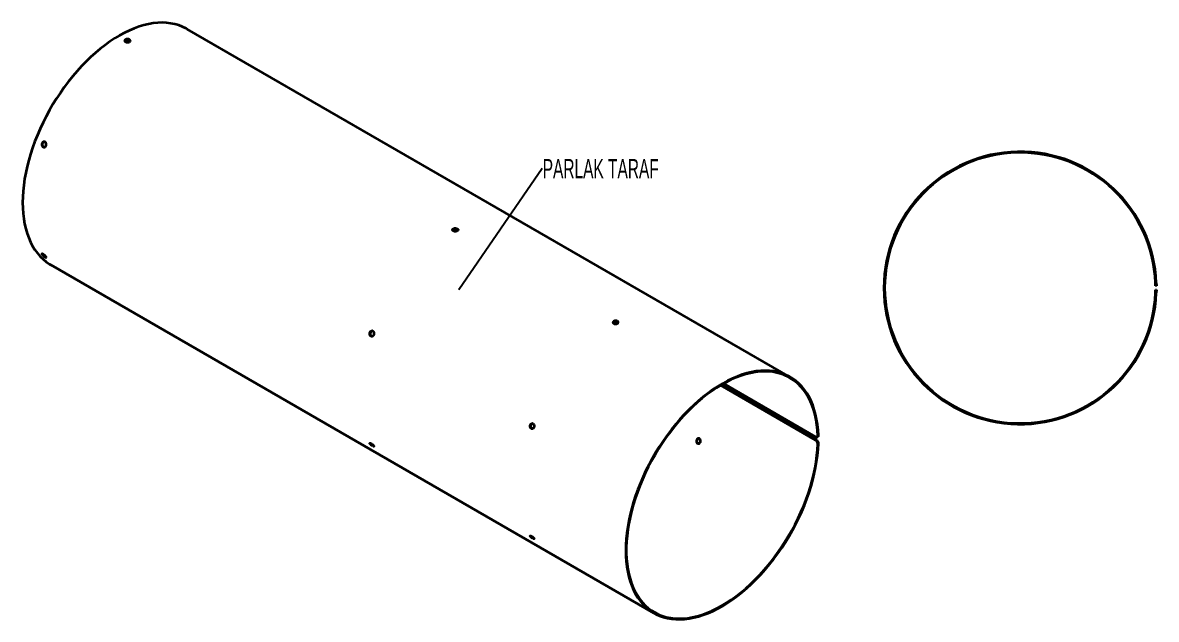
# Model space of a CAD drawing. Header units: millimetres. Extents: x -568 to 562, y -479 to 1082.
# Drawn here: x -568 to 562, y -479 to 116 of the extents above; entities that cross this region are included whole.
import ezdxf

# ---------------------------------------------------------------- set-up
doc = ezdxf.new("R2010")
doc.units = ezdxf.units.MM
doc.styles.add('SLDTEXTSTYLE0', font='TXT', dxfattribs={"width": 0.605})
doc.dimstyles.new('SLDDIMSTYLE0', dxfattribs={"dimtxt": 0.18, "dimasz": 0.7, "dimexe": 0, "dimexo": 0.0625, "dimgap": 0, "dimtad": 0, "dimtih": 1, "dimtoh": 1, "dimdec": 0, "dimrnd": 1e-09, "dimzin": 0, "dimdsep": 46, "dimtxsty": 'Standard', "dimblk1": 'DOT', "dimblk2": 'DOT', "dimsah": 1, "dimcen": 0.09, "dimadec": 0, "dimazin": 0, "dimtfac": 0.7, "dimtdec": 0, "dimtofl": 0, "dimtmove": 0, "dimatfit": 3, "dimldrblk": 'DOT', "dimfxl": 1, "dimfrac": 2, "dimtolj": 1, "dimtzin": 0, "dimarcsym": 0})

# ---------------------------------------------------------------- blocks, each defined once
blk = doc.blocks.new('SW_NOTE_0')
at = {"color": 0, "linetype": 'Continuous', "lineweight": 0, "insert": (0.5, 9), "char_height": 19.05, "attachment_point": 1, "style": 'SLDTEXTSTYLE0'}
blk.add_mtext('PARLAK TARAF', dxfattribs=at)
blk = doc.blocks.new('_Dot')
at = {"color": 0, "linetype": 'ByBlock', "lineweight": -2}
blk.add_line((-0.5, 0), (-1, 0), dxfattribs=at)
at = {"color": 0, "linetype": 'ByBlock', "const_width": 0.5}
blk.add_lwpolyline([(-0.25, 0, 1), (0.25, 0, 1)], format="xyb", close=True, dxfattribs=at)

msp = doc.modelspace()

# ---------------------------------------------------------------- linework, layer by layer
at = {"color": 7, "linetype": 'Continuous', "lineweight": 35}
for p, q in [((197.4, -236.9), (-403.7, 110)), ((310.4, -77.8), (310.4, -77.8)), ((542.8, -77.8), (542.8, -77.8)), ((-136.5, -91.7), (-139, -90.3)), ((-133.8, -90.7), (-136.3, -89.3)), ((307.6, -82.6), (307.6, -82.6)), ((-539.4, -125.2), (61.6, -472.2)), ((561.5, -143.1), (562.3, -143.1)), ((562.4, -146.1), (561.6, -146.1)), ((562.3, -153.1), (561.5, -153.1)), ((561.6, -150.1), (562.4, -150.1)), ((23.1, -183.9), (21, -182.7)), ((21.5, -182.1), (21.5, -181.5)), ((21.6, -181.4), (21.6, -182)), ((25.9, -182.9), (23.7, -181.6)), ((307.6, -213.6), (307.6, -213.6)), ((545.6, -213.6), (545.6, -213.6)), ((310.4, -218.4), (310.4, -218.4)), ((542.8, -218.4), (542.8, -218.4)), ((222.8, -299.9), (128.1, -245.1)), ((223.4, -299.5), (128.6, -244.8)), ((222.8, -296.6), (130.9, -243.5)), ((-60.1, -288.3), (-59.7, -288.4)), ((222.8, -299.9), (223.4, -299.5)), ((224.3, -296.7), (224.9, -296.4)), ((224.9, -295.4), (225.5, -295.1)), ((225.5, -303.2), (224.9, -303.6)), ((-218.1, -305.3), (-217.8, -305.4))]:
    msp.add_line(p, q, dxfattribs=at)
at = {"color": 7, "linetype": 'Continuous', "lineweight": 35, "flags": 128}
for points in [[(-403.7, 110), (-404.7, 110.6), (-408.3, 112.4), (-412, 113.8), (-415.9, 114.9), (-420, 115.7), (-424.2, 116.2), (-428.5, 116.4), (-432.9, 116.2), (-437.4, 115.8), (-442, 115), (-446.7, 113.9), (-451.5, 112.5), (-456.3, 110.7), (-461.1, 108.7), (-466, 106.3), (-470.9, 103.7), (-475.8, 100.8), (-480.6, 97.6), (-485.5, 94.1), (-490.3, 90.4), (-495.1, 86.4), (-499.8, 82.1), (-504.4, 77.6), (-509, 73), (-513.4, 68.1), (-517.7, 63), (-522, 57.7), (-526.1, 52.2), (-530, 46.6), (-533.8, 40.9), (-537.5, 35), (-540.9, 29), (-544.2, 23), (-547.3, 16.8), (-550.2, 10.6), (-552.9, 4.3), (-555.4, -1.9), (-557.7, -8.3), (-559.7, -14.6), (-561.5, -20.8), (-563.1, -27.1), (-564.5, -33.3), (-565.6, -39.4), (-566.5, -45.5), (-567.1, -51.5), (-567.4, -57.3), (-567.6, -63), (-567.4, -68.6), (-567.1, -74), (-566.5, -79.2), (-565.6, -84.3), (-564.5, -89.1), (-563.1, -93.8), (-561.5, -98.2), (-559.7, -102.4), (-557.7, -106.3), (-555.4, -110), (-552.9, -113.4), (-550.2, -116.6), (-547.3, -119.4), (-544.2, -122), (-540.9, -124.3), (-539.4, -125.2)], [(225.5, -295.1), (225.2, -289.6), (224.6, -284.3), (223.8, -279.2), (222.8, -274.3), (221.5, -269.6), (220, -265.1), (218.2, -260.9), (216.2, -256.8), (214, -253.1), (211.6, -249.6), (208.9, -246.4), (206.1, -243.4), (203, -240.8), (199.8, -238.4), (196.4, -236.4), (192.8, -234.6), (189, -233.2), (185.1, -232), (181.1, -231.2), (176.9, -230.7), (172.6, -230.6), (168.1, -230.7), (163.6, -231.2), (159, -232), (154.3, -233.1), (149.6, -234.5), (144.8, -236.3), (139.9, -238.3), (135.1, -240.6), (130.2, -243.3), (125.3, -246.2), (120.4, -249.4), (115.6, -252.9), (110.7, -256.6), (106, -260.6), (101.3, -264.9), (96.6, -269.3), (92.1, -274), (87.6, -278.9), (83.3, -284), (79.1, -289.3), (75, -294.7), (71, -300.3), (67.2, -306.1), (63.6, -311.9), (60.1, -317.9), (56.8, -324), (53.7, -330.1), (50.8, -336.4), (48.1, -342.6), (45.6, -348.9), (43.4, -355.2), (41.3, -361.5), (39.5, -367.8), (37.9, -374.1), (36.6, -380.3), (35.5, -386.4), (34.6, -392.5), (34, -398.4), (33.6, -404.3), (33.5, -410), (33.6, -415.5), (34, -421), (34.6, -426.2), (35.5, -431.3), (36.6, -436.1), (37.9, -440.8), (39.5, -445.2), (41.3, -449.4), (43.4, -453.3), (45.6, -457), (48.1, -460.4), (50.8, -463.5), (53.7, -466.4), (56.8, -469), (60.1, -471.3), (63.6, -473.2), (67.2, -474.9), (71, -476.3), (75, -477.3), (79.1, -478), (83.3, -478.4), (87.6, -478.5), (92.1, -478.3), (96.6, -477.7), (101.3, -476.8), (106, -475.6), (110.7, -474.1), (115.6, -472.3), (120.4, -470.2), (125.3, -467.8), (130.2, -465), (135.1, -462), (139.9, -458.8), (144.8, -455.2), (149.6, -451.4), (154.3, -447.3), (159, -443), (163.6, -438.5), (168.1, -433.7), (172.6, -428.8), (176.9, -423.6), (181.1, -418.3), (185.1, -412.8), (189, -407.2), (192.8, -401.4), (196.4, -395.5), (199.8, -389.5), (203, -383.4), (206.1, -377.2), (208.9, -371), (211.6, -364.7), (214, -358.4), (216.2, -352.1), (218.2, -345.8), (220, -339.5), (221.5, -333.3), (222.8, -327.1), (223.8, -321), (224.6, -315), (225.2, -309), (225.5, -303.2)], [(224.9, -295.4), (224.6, -289.9), (224, -284.6), (223.2, -279.5), (222.2, -274.6), (220.9, -269.9), (219.3, -265.4), (217.6, -261.2), (215.6, -257.2), (213.3, -253.4), (210.9, -249.9), (208.2, -246.7), (205.3, -243.8), (202.3, -241.2), (199, -238.9), (195.5, -236.8), (191.9, -235.1), (188.1, -233.7), (184.2, -232.6), (180.1, -231.9), (175.9, -231.4), (171.5, -231.3), (167.1, -231.5), (162.5, -232), (157.9, -232.9), (153.2, -234.1), (148.4, -235.6), (143.6, -237.4), (138.7, -239.5), (133.8, -241.9), (129, -244.6), (124.1, -247.6), (119.2, -250.9), (114.3, -254.5), (109.5, -258.3), (104.7, -262.4), (100, -266.7), (95.4, -271.2), (90.9, -276), (86.5, -281), (82.2, -286.1), (78, -291.5), (73.9, -297), (70, -302.7), (66.3, -308.5), (62.7, -314.4), (59.3, -320.4), (56, -326.5), (53, -332.7), (50.2, -339), (47.6, -345.3), (45.2, -351.6), (43, -357.9), (41, -364.2), (39.3, -370.5), (37.8, -376.8), (36.6, -383), (35.6, -389.1), (34.8, -395.1), (34.3, -401), (34.1, -406.8), (34.1, -412.5), (34.3, -418), (34.8, -423.3), (35.6, -428.5), (36.6, -433.4), (37.8, -438.2), (39.3, -442.7), (41, -447), (43, -451.1), (45.2, -454.9), (47.6, -458.4), (50.2, -461.7), (53, -464.7), (56, -467.4), (59.3, -469.7), (62.7, -471.8), (66.3, -473.6), (70, -475.1), (73.9, -476.3), (78, -477.1), (82.2, -477.6), (86.5, -477.8), (90.9, -477.6), (95.4, -477.2), (100, -476.4), (104.7, -475.3), (109.5, -473.9), (114.3, -472.1), (119.2, -470.1), (124.1, -467.7), (129, -465.1), (133.8, -462.1), (138.7, -458.9), (143.6, -455.4), (148.4, -451.7), (153.2, -447.6), (157.9, -443.4), (162.5, -438.9), (167.1, -434.2), (171.5, -429.2), (175.9, -424.1), (180.1, -418.8), (184.2, -413.3), (188.1, -407.7), (191.9, -401.9), (195.5, -396), (199, -390), (202.3, -383.9), (205.3, -377.7), (208.2, -371.5), (210.9, -365.2), (213.3, -358.9), (215.6, -352.6), (217.6, -346.3), (219.3, -340), (220.9, -333.7), (222.2, -327.5), (223.2, -321.4), (224, -315.3), (224.6, -309.4), (224.9, -303.6)]]:
    msp.add_lwpolyline(points, dxfattribs=at)
at = {"color": 7, "linetype": 'Continuous', "lineweight": 35}
for radius, start, end in [(135.8, 2.1147, 357.8853), (135, 2.1222, 357.8778)]:
    msp.add_arc((426.6, -148.1), radius, start, end, dxfattribs=at)
for points, knots in [([(-461.1, 99.5), (-461, 99.4), (-460.9, 99.4), (-460.7, 99.2), (-460.6, 99.1), (-460.5, 98.9), (-460.4, 98.8), (-460.3, 98.6), (-460.3, 98.5), (-460.3, 98.3), (-460.3, 98.2), (-460.4, 98), (-460.5, 97.9), (-460.6, 97.7), (-460.7, 97.6), (-460.9, 97.4), (-461, 97.4), (-461.2, 97.2), (-461.4, 97.2), (-461.7, 97), (-461.8, 97), (-462.2, 96.9), (-462.3, 96.9), (-462.7, 96.8), (-462.9, 96.8), (-463.2, 96.8), (-463.4, 96.8), (-463.8, 96.9), (-463.9, 96.9), (-464.3, 97), (-464.4, 97), (-464.7, 97.1), (-464.9, 97.2), (-465.1, 97.3), (-465.2, 97.4), (-465.4, 97.6), (-465.5, 97.7), (-465.7, 97.9), (-465.7, 98), (-465.8, 98.2), (-465.8, 98.3), (-465.8, 98.5), (-465.8, 98.6), (-465.7, 98.8), (-465.7, 98.9), (-465.5, 99.1), (-465.4, 99.2), (-465.2, 99.4), (-465.1, 99.5), (-464.9, 99.6), (-464.7, 99.7), (-464.4, 99.8), (-464.3, 99.8), (-463.9, 99.9), (-463.8, 99.9), (-463.4, 100), (-463.2, 100), (-462.9, 100), (-462.7, 100), (-462.4, 99.9), (-462.2, 99.9), (-461.7, 99.8), (-461.4, 99.7), (-461.1, 99.5)], [0, 0, 0, 0, 0.03125, 0.03125, 0.0625, 0.0625, 0.09375, 0.09375, 0.125, 0.125, 0.15625, 0.15625, 0.1875, 0.1875, 0.21875, 0.21875, 0.25, 0.25, 0.28125, 0.28125, 0.3125, 0.3125, 0.34375, 0.34375, 0.375, 0.375, 0.40625, 0.40625, 0.4375, 0.4375, 0.46875, 0.46875, 0.5, 0.5, 0.53125, 0.53125, 0.5625, 0.5625, 0.59375, 0.59375, 0.625, 0.625, 0.65625, 0.65625, 0.6875, 0.6875, 0.71875, 0.71875, 0.75, 0.75, 0.78125, 0.78125, 0.8125, 0.8125, 0.84375, 0.84375, 0.875, 0.875, 0.90625, 0.90625, 0.9375, 0.9375, 1, 1, 1, 1]), ([(-465.8, 97.8), (-465.8, 97.8), (-465.8, 98.1), (-465.6, 98.5), (-465, 98.9), (-464.2, 99.2), (-463.3, 99.4), (-462.4, 99.3), (-461.6, 99.1), (-461.3, 98.9), (-461.1, 98.9)], [0, 0, 0, 0, 0.051295, 0.1944642, 0.3376218, 0.4807537, 0.6238858, 0.7670437, 0.9102128, 1, 1, 1, 1]), ([(-461.1, 98.9), (-460.9, 98.7), (-460.5, 98.4), (-460.3, 98), (-460.3, 97.8), (-460.3, 97.8)], [0, 0, 0, 0, 0.429624, 0.859245, 1, 1, 1, 1]), ([(-545.2, -2.5), (-545.1, -2.6), (-545, -2.7), (-544.8, -2.9), (-544.7, -3), (-544.5, -3.3), (-544.4, -3.4), (-544.3, -3.7), (-544.2, -3.9), (-544.1, -4.2), (-544.1, -4.4), (-544, -4.8), (-544, -4.9), (-544.1, -5.3), (-544.1, -5.5), (-544.2, -5.8), (-544.2, -6), (-544.3, -6.3), (-544.4, -6.5), (-544.6, -6.8), (-544.7, -6.9), (-544.9, -7.2), (-545, -7.3), (-545.3, -7.5), (-545.4, -7.5), (-545.7, -7.7), (-545.8, -7.7), (-546.1, -7.8), (-546.2, -7.8), (-546.5, -7.8), (-546.6, -7.8), (-546.9, -7.7), (-547, -7.6), (-547.3, -7.5), (-547.4, -7.4), (-547.6, -7.2), (-547.8, -7.1), (-547.9, -6.8), (-548, -6.6), (-548.2, -6.3), (-548.2, -6.2), (-548.3, -5.8), (-548.4, -5.7), (-548.4, -5.3), (-548.4, -5.1), (-548.4, -4.8), (-548.4, -4.6), (-548.3, -4.2), (-548.2, -4.1), (-548.1, -3.7), (-548, -3.6), (-547.9, -3.3), (-547.8, -3.2), (-547.5, -2.9), (-547.4, -2.8), (-547.2, -2.6), (-547, -2.5), (-546.8, -2.4), (-546.6, -2.4), (-546.3, -2.3), (-546.2, -2.3), (-545.8, -2.3), (-545.5, -2.4), (-545.2, -2.5)], [0, 0, 0, 0, 0.03125, 0.03125, 0.0625, 0.0625, 0.09375, 0.09375, 0.125, 0.125, 0.15625, 0.15625, 0.1875, 0.1875, 0.21875, 0.21875, 0.25, 0.25, 0.28125, 0.28125, 0.3125, 0.3125, 0.34375, 0.34375, 0.375, 0.375, 0.40625, 0.40625, 0.4375, 0.4375, 0.46875, 0.46875, 0.5, 0.5, 0.53125, 0.53125, 0.5625, 0.5625, 0.59375, 0.59375, 0.625, 0.625, 0.65625, 0.65625, 0.6875, 0.6875, 0.71875, 0.71875, 0.75, 0.75, 0.78125, 0.78125, 0.8125, 0.8125, 0.84375, 0.84375, 0.875, 0.875, 0.90625, 0.90625, 0.9375, 0.9375, 1, 1, 1, 1]), ([(-546, -7.8), (-546.1, -7.8), (-546.6, -7.7), (-547.1, -7.3), (-547.6, -6.6), (-547.9, -5.8), (-547.9, -4.8), (-547.7, -3.9), (-547.3, -3.1), (-546.6, -2.6), (-546, -2.3), (-545.7, -2.4), (-545.6, -2.4)], [0, 0, 0, 0, 0.079774, 0.189355, 0.298926, 0.408514, 0.518117, 0.627712, 0.737287, 0.846862, 0.956457, 1, 1, 1, 1]), ([(-134.4, -89.1), (-134.6, -89), (-134.7, -88.9), (-135, -88.8), (-135.2, -88.8), (-135.5, -88.7), (-135.7, -88.7), (-136, -88.6), (-136.2, -88.6), (-136.6, -88.6), (-136.7, -88.6), (-137.1, -88.6), (-137.3, -88.7), (-137.6, -88.7), (-137.8, -88.8), (-138.1, -88.9), (-138.2, -89), (-138.4, -89.1), (-138.6, -89.2), (-138.8, -89.4), (-138.8, -89.5), (-139, -89.7), (-139, -89.8), (-139.1, -90), (-139.1, -90.1), (-139.1, -90.3), (-139.1, -90.4), (-139, -90.6), (-139, -90.7), (-138.8, -90.9), (-138.8, -91), (-138.6, -91.2), (-138.4, -91.2), (-138.2, -91.4), (-138.1, -91.5), (-137.8, -91.6), (-137.6, -91.6), (-137.3, -91.7), (-137.1, -91.7), (-136.7, -91.8), (-136.6, -91.8), (-136.2, -91.8), (-136, -91.8), (-135.7, -91.7), (-135.5, -91.7), (-135.2, -91.6), (-135, -91.6), (-134.7, -91.4), (-134.6, -91.4), (-134.3, -91.2), (-134.2, -91.1), (-134, -91), (-133.9, -90.9), (-133.8, -90.7), (-133.7, -90.6), (-133.6, -90.4), (-133.6, -90.3), (-133.6, -90.1), (-133.6, -90), (-133.7, -89.8), (-133.8, -89.7), (-134, -89.4), (-134.2, -89.2), (-134.4, -89.1)], [0, 0, 0, 0, 0.03125, 0.03125, 0.0625, 0.0625, 0.09375, 0.09375, 0.125, 0.125, 0.15625, 0.15625, 0.1875, 0.1875, 0.21875, 0.21875, 0.25, 0.25, 0.28125, 0.28125, 0.3125, 0.3125, 0.34375, 0.34375, 0.375, 0.375, 0.40625, 0.40625, 0.4375, 0.4375, 0.46875, 0.46875, 0.5, 0.5, 0.53125, 0.53125, 0.5625, 0.5625, 0.59375, 0.59375, 0.625, 0.625, 0.65625, 0.65625, 0.6875, 0.6875, 0.71875, 0.71875, 0.75, 0.75, 0.78125, 0.78125, 0.8125, 0.8125, 0.84375, 0.84375, 0.875, 0.875, 0.90625, 0.90625, 0.9375, 0.9375, 1, 1, 1, 1]), ([(-134.4, -89.7), (-134.7, -89.6), (-135.2, -89.4), (-136.1, -89.2), (-137, -89.3), (-137.9, -89.5), (-138.6, -89.8), (-139, -90.2), (-139, -90.4), (-139, -90.5)], [0, 0, 0, 0, 0.157028, 0.314056, 0.471104, 0.628165, 0.785204, 0.94222, 1, 1, 1, 1]), ([(-133.8, -90.3), (-133.9, -90.2), (-134, -90), (-134.3, -89.8), (-134.4, -89.7)], [0, 0, 0, 0, 0.496407, 1, 1, 1, 1]), ([(-547.2, -114.5), (-547, -114.6), (-546.9, -114.7), (-546.6, -114.9), (-546.5, -114.9), (-546.2, -115.2), (-546.1, -115.3), (-545.8, -115.5), (-545.7, -115.6), (-545.4, -115.8), (-545.3, -116), (-545, -116.2), (-544.9, -116.3), (-544.7, -116.5), (-544.6, -116.6), (-544.4, -116.9), (-544.3, -117), (-544.2, -117.1), (-544.2, -117.2), (-544.1, -117.4), (-544.1, -117.4), (-544, -117.5), (-544, -117.6), (-544.1, -117.6), (-544.1, -117.7), (-544.2, -117.7), (-544.3, -117.7), (-544.4, -117.7), (-544.5, -117.6), (-544.7, -117.6), (-544.8, -117.5), (-545, -117.4), (-545.1, -117.4), (-545.4, -117.2), (-545.5, -117.1), (-545.8, -116.9), (-545.9, -116.9), (-546.2, -116.7), (-546.3, -116.5), (-546.6, -116.3), (-546.8, -116.2), (-547, -116), (-547.2, -115.9), (-547.4, -115.6), (-547.5, -115.5), (-547.7, -115.3), (-547.8, -115.2), (-548, -115), (-548.1, -114.9), (-548.2, -114.7), (-548.3, -114.6), (-548.4, -114.5), (-548.4, -114.4), (-548.4, -114.3), (-548.4, -114.2), (-548.4, -114.2), (-548.3, -114.2), (-548.2, -114.1), (-548.2, -114.1), (-548, -114.1), (-547.9, -114.2), (-547.7, -114.3), (-547.4, -114.4), (-547.2, -114.5)], [0, 0, 0, 0, 0.03125, 0.03125, 0.0625, 0.0625, 0.09375, 0.09375, 0.125, 0.125, 0.15625, 0.15625, 0.1875, 0.1875, 0.21875, 0.21875, 0.25, 0.25, 0.28125, 0.28125, 0.3125, 0.3125, 0.34375, 0.34375, 0.375, 0.375, 0.40625, 0.40625, 0.4375, 0.4375, 0.46875, 0.46875, 0.5, 0.5, 0.53125, 0.53125, 0.5625, 0.5625, 0.59375, 0.59375, 0.625, 0.625, 0.65625, 0.65625, 0.6875, 0.6875, 0.71875, 0.71875, 0.75, 0.75, 0.78125, 0.78125, 0.8125, 0.8125, 0.84375, 0.84375, 0.875, 0.875, 0.90625, 0.90625, 0.9375, 0.9375, 1, 1, 1, 1]), ([(-544.5, -116.8), (-544.5, -116.8), (-544.7, -116.7), (-545.2, -116.4), (-546, -115.9), (-546.7, -115.3), (-547.2, -114.7), (-547.5, -114.4), (-547.6, -114.3)], [0, 0, 0, 0, 0.034199, 0.237935, 0.441654, 0.645402, 0.84918, 1, 1, 1, 1]), ([(561.6, -146.1), (561.6, -146.1), (561.6, -146.1), (561.6, -146), (561.6, -146), (561.6, -145.8), (561.6, -145.7), (561.6, -145.5), (561.6, -145.4), (561.6, -145.1), (561.6, -144.9), (561.6, -144.6), (561.5, -144.4), (561.5, -143.9), (561.5, -143.5), (561.5, -143.1)], [0, 0, 0, 0, 0.125, 0.125, 0.25, 0.25, 0.375, 0.375, 0.5, 0.5, 0.625, 0.625, 0.75, 0.75, 1, 1, 1, 1]), ([(562.3, -143.1), (562.3, -143.3), (562.3, -143.5), (562.3, -143.9), (562.3, -144.1), (562.3, -144.4), (562.4, -144.6), (562.4, -144.9), (562.4, -145.1), (562.4, -145.4), (562.4, -145.5), (562.4, -145.7), (562.4, -145.8), (562.4, -146), (562.4, -146.1), (562.4, -146.1)], [0, 0, 0, 0, 0.125, 0.125, 0.25, 0.25, 0.375, 0.375, 0.5, 0.5, 0.625, 0.625, 0.75, 0.75, 1, 1, 1, 1]), ([(561.5, -153.1), (561.5, -152.9), (561.5, -152.7), (561.5, -152.3), (561.5, -152.1), (561.5, -151.8), (561.6, -151.6), (561.6, -151.3), (561.6, -151.1), (561.6, -150.9), (561.6, -150.7), (561.6, -150.5), (561.6, -150.4), (561.6, -150.2), (561.6, -150.1), (561.6, -150.1)], [0, 0, 0, 0, 0.125, 0.125, 0.25, 0.25, 0.375, 0.375, 0.5, 0.5, 0.625, 0.625, 0.75, 0.75, 1, 1, 1, 1]), ([(562.4, -150.1), (562.4, -150.1), (562.4, -150.1), (562.4, -150.2), (562.4, -150.3), (562.4, -150.4), (562.4, -150.5), (562.4, -150.7), (562.4, -150.9), (562.4, -151.1), (562.4, -151.3), (562.4, -151.6), (562.3, -151.8), (562.3, -152.3), (562.3, -152.7), (562.3, -153.1)], [0, 0, 0, 0, 0.125, 0.125, 0.25, 0.25, 0.375, 0.375, 0.5, 0.5, 0.625, 0.625, 0.75, 0.75, 1, 1, 1, 1]), ([(-220.5, -196.1), (-220.4, -196.2), (-220.2, -196.3), (-220, -196.3), (-219.8, -196.4), (-219.5, -196.4), (-219.4, -196.4), (-219.1, -196.3), (-219, -196.3), (-218.7, -196.1), (-218.6, -196), (-218.3, -195.9), (-218.2, -195.7), (-218, -195.5), (-217.9, -195.4), (-217.7, -195.1), (-217.7, -194.9), (-217.5, -194.6), (-217.5, -194.4), (-217.4, -194.1), (-217.4, -193.9), (-217.4, -193.5), (-217.4, -193.3), (-217.4, -193), (-217.4, -192.8), (-217.5, -192.5), (-217.6, -192.3), (-217.7, -192), (-217.8, -191.9), (-218, -191.6), (-218.1, -191.5), (-218.3, -191.3), (-218.4, -191.2), (-218.7, -191), (-218.8, -191), (-219.1, -190.9), (-219.2, -190.9), (-219.5, -190.9), (-219.7, -190.9), (-219.9, -190.9), (-220.1, -191), (-220.3, -191.1), (-220.5, -191.2), (-220.7, -191.4), (-220.8, -191.5), (-221.1, -191.7), (-221.2, -191.9), (-221.3, -192.2), (-221.4, -192.3), (-221.5, -192.7), (-221.6, -192.8), (-221.7, -193.2), (-221.7, -193.4), (-221.7, -193.7), (-221.7, -193.9), (-221.7, -194.3), (-221.6, -194.4), (-221.5, -194.8), (-221.5, -194.9), (-221.3, -195.2), (-221.3, -195.4), (-221, -195.8), (-220.7, -196), (-220.5, -196.1)], [0, 0, 0, 0, 0.03125, 0.03125, 0.0625, 0.0625, 0.09375, 0.09375, 0.125, 0.125, 0.15625, 0.15625, 0.1875, 0.1875, 0.21875, 0.21875, 0.25, 0.25, 0.28125, 0.28125, 0.3125, 0.3125, 0.34375, 0.34375, 0.375, 0.375, 0.40625, 0.40625, 0.4375, 0.4375, 0.46875, 0.46875, 0.5, 0.5, 0.53125, 0.53125, 0.5625, 0.5625, 0.59375, 0.59375, 0.625, 0.625, 0.65625, 0.65625, 0.6875, 0.6875, 0.71875, 0.71875, 0.75, 0.75, 0.78125, 0.78125, 0.8125, 0.8125, 0.84375, 0.84375, 0.875, 0.875, 0.90625, 0.90625, 0.9375, 0.9375, 1, 1, 1, 1]), ([(-218.8, -191), (-218.9, -190.9), (-219.4, -190.9), (-220, -191.2), (-220.6, -191.8), (-221, -192.6), (-221.2, -193.5), (-221.2, -194.4), (-220.9, -195.2), (-220.5, -195.9), (-220.1, -196.1), (-220, -196.2)], [0, 0, 0, 0, 0.078309, 0.199148, 0.320004, 0.440851, 0.561677, 0.682502, 0.803349, 0.924206, 1, 1, 1, 1]), ([(21.5, -181.5), (21.3, -181.5), (21.2, -181.6), (21.1, -181.8), (21, -181.9), (20.9, -182.1), (20.9, -182.1), (20.8, -182.3), (20.8, -182.4), (20.8, -182.7), (20.9, -182.9), (21.2, -183.2), (21.2, -183.3), (21.4, -183.4), (21.6, -183.5), (21.8, -183.6), (22, -183.7), (22.2, -183.8), (22.4, -183.8), (22.7, -183.9), (22.9, -183.9), (23.2, -183.9), (23.4, -183.9), (23.7, -183.9), (23.9, -183.9), (24.2, -183.9), (24.4, -183.8), (24.7, -183.8), (24.8, -183.7), (25.1, -183.6), (25.2, -183.5), (25.4, -183.4), (25.6, -183.3), (25.7, -183.1), (25.8, -183), (26, -182.8), (26, -182.6), (26, -182.3), (26, -182.2), (25.9, -182), (25.9, -181.9), (25.7, -181.7), (25.5, -181.5), (25, -181.2), (24.7, -181.1), (24.2, -181), (24.1, -181), (23.7, -180.9), (23.6, -180.9), (23.2, -180.9), (23.1, -180.9), (22.7, -181), (22.6, -181), (22.1, -181.1), (21.8, -181.2), (21.6, -181.4)], [0, 0, 0, 0, 0.03125, 0.03125, 0.0625, 0.0625, 0.09375, 0.09375, 0.125, 0.125, 0.1875, 0.1875, 0.21875, 0.21875, 0.25, 0.25, 0.28125, 0.28125, 0.3125, 0.3125, 0.34375, 0.34375, 0.375, 0.375, 0.40625, 0.40625, 0.4375, 0.4375, 0.46875, 0.46875, 0.5, 0.5, 0.53125, 0.53125, 0.5625, 0.5625, 0.625, 0.625, 0.65625, 0.65625, 0.6875, 0.6875, 0.75, 0.75, 0.8125, 0.8125, 0.84375, 0.84375, 0.875, 0.875, 0.90625, 0.90625, 0.9375, 0.9375, 1, 1, 1, 1]), ([(21.5, -182.1), (21.3, -182.2), (21, -182.4), (20.9, -182.7), (20.9, -182.8)], [0, 0, 0, 0, 0.617042, 1, 1, 1, 1]), ([(25.9, -182.8), (25.9, -182.6), (25.8, -182.4), (25.5, -182.2), (25.3, -182.1), (25, -181.9), (24.4, -181.7), (23.6, -181.6), (22.7, -181.6), (22, -181.8), (21.7, -182), (21.6, -182)], [0, 0, 0, 0, 0.137308, 0.215566, 0.254594, 0.293621, 0.451662, 0.609702, 0.768069, 0.926077, 1, 1, 1, 1]), ([(-220, -196.2), (-219.8, -196.3), (-219.5, -196.4), (-219.3, -196.4), (-219.3, -196.4)], [0, 0, 0, 0, 0.9620265, 1, 1, 1, 1]), ([(-60.6, -288.3), (-60.5, -288.3), (-60.4, -288.4), (-60.1, -288.5), (-60, -288.5), (-59.7, -288.5), (-59.6, -288.5), (-59.3, -288.4), (-59.2, -288.4), (-58.8, -288.2), (-58.6, -288), (-58.3, -287.7), (-58.2, -287.5), (-58, -287.2), (-58, -287.1), (-57.8, -286.8), (-57.8, -286.6), (-57.7, -286.3), (-57.7, -286.1), (-57.7, -285.6), (-57.7, -285.3), (-57.8, -284.8), (-57.9, -284.6), (-58, -284.3), (-58.1, -284.2), (-58.2, -284), (-58.3, -283.8), (-58.6, -283.7), (-58.7, -283.6), (-59, -283.4), (-59.3, -283.3), (-59.7, -283.3), (-59.8, -283.3), (-60.1, -283.3), (-60.2, -283.4), (-60.5, -283.5), (-60.6, -283.6), (-60.9, -283.8), (-61, -283.9), (-61.3, -284.2), (-61.4, -284.5), (-61.6, -285), (-61.7, -285.1), (-61.7, -285.5), (-61.8, -285.6), (-61.8, -286), (-61.8, -286.1), (-61.8, -286.5), (-61.7, -286.6), (-61.6, -287), (-61.6, -287.1), (-61.4, -287.4), (-61.4, -287.5), (-61.2, -287.8), (-61.1, -287.9), (-60.9, -288.1), (-60.8, -288.2), (-60.6, -288.3)], [0, 0, 0, 0, 0.03125, 0.03125, 0.0625, 0.0625, 0.09375, 0.09375, 0.125, 0.125, 0.1875, 0.1875, 0.21875, 0.21875, 0.25, 0.25, 0.28125, 0.28125, 0.3125, 0.3125, 0.375, 0.375, 0.40625, 0.40625, 0.4375, 0.4375, 0.46875, 0.46875, 0.5, 0.5, 0.5625, 0.5625, 0.59375, 0.59375, 0.625, 0.625, 0.65625, 0.65625, 0.6875, 0.6875, 0.75, 0.75, 0.78125, 0.78125, 0.8125, 0.8125, 0.84375, 0.84375, 0.875, 0.875, 0.90625, 0.90625, 0.9375, 0.9375, 0.96875, 0.96875, 1, 1, 1, 1]), ([(-59, -283.4), (-59.1, -283.4), (-59.5, -283.3), (-60.1, -283.6), (-60.7, -284.1), (-61.1, -284.8), (-61.3, -285.7), (-61.3, -286.6), (-61, -287.4), (-60.6, -288), (-60.3, -288.2), (-60.1, -288.3)], [0, 0, 0, 0, 0.078114, 0.197912, 0.31787, 0.43772, 0.557585, 0.677429, 0.797404, 0.917262, 1, 1, 1, 1]), ([(-218.5, -305.9), (-218.4, -305.9), (-218.3, -306), (-218.1, -306.1), (-218, -306.2), (-217.8, -306.2), (-217.7, -306.3), (-217.6, -306.3), (-217.5, -306.3), (-217.4, -306.3), (-217.4, -306.2), (-217.4, -306.2), (-217.4, -306.1), (-217.4, -306), (-217.4, -306), (-217.5, -305.8), (-217.5, -305.7), (-217.7, -305.5), (-217.7, -305.4), (-217.9, -305.2), (-218, -305.1), (-218.2, -304.9), (-218.3, -304.8), (-218.6, -304.6), (-218.7, -304.4), (-219, -304.2), (-219.1, -304.1), (-219.4, -303.9), (-219.5, -303.7), (-219.8, -303.5), (-220, -303.4), (-220.2, -303.3), (-220.4, -303.2), (-220.6, -303), (-220.7, -303), (-221, -302.9), (-221.1, -302.8), (-221.3, -302.8), (-221.3, -302.7), (-221.5, -302.7), (-221.5, -302.7), (-221.6, -302.7), (-221.7, -302.8), (-221.7, -302.8), (-221.7, -302.9), (-221.7, -303), (-221.7, -303.1), (-221.6, -303.2), (-221.5, -303.3), (-221.4, -303.5), (-221.3, -303.6), (-221.2, -303.8), (-221.1, -303.9), (-220.9, -304.1), (-220.7, -304.2), (-220.5, -304.5), (-220.4, -304.6), (-220.1, -304.8), (-219.9, -304.9), (-219.7, -305.1), (-219.5, -305.2), (-219.1, -305.5), (-218.8, -305.7), (-218.5, -305.9)], [0, 0, 0, 0, 0.03125, 0.03125, 0.0625, 0.0625, 0.09375, 0.09375, 0.125, 0.125, 0.15625, 0.15625, 0.1875, 0.1875, 0.21875, 0.21875, 0.25, 0.25, 0.28125, 0.28125, 0.3125, 0.3125, 0.34375, 0.34375, 0.375, 0.375, 0.40625, 0.40625, 0.4375, 0.4375, 0.46875, 0.46875, 0.5, 0.5, 0.53125, 0.53125, 0.5625, 0.5625, 0.59375, 0.59375, 0.625, 0.625, 0.65625, 0.65625, 0.6875, 0.6875, 0.71875, 0.71875, 0.75, 0.75, 0.78125, 0.78125, 0.8125, 0.8125, 0.84375, 0.84375, 0.875, 0.875, 0.90625, 0.90625, 0.9375, 0.9375, 1, 1, 1, 1]), ([(-220.9, -302.9), (-220.8, -303), (-220.5, -303.3), (-219.9, -303.9), (-219.2, -304.5), (-218.6, -305), (-218.2, -305.2), (-218.1, -305.3)], [0, 0, 0, 0, 0.180711, 0.406551, 0.632432, 0.85833, 1, 1, 1, 1]), ([(107, -298.3), (107.1, -298.4), (107.2, -298.5), (107.5, -298.7), (107.6, -298.8), (107.7, -299), (107.8, -299.2), (107.9, -299.5), (108, -299.6), (108.1, -300.1), (108.2, -300.4), (108.1, -300.9), (108.1, -301.1), (108, -301.5), (108, -301.6), (107.9, -301.9), (107.8, -302.1), (107.6, -302.3), (107.5, -302.5), (107.3, -302.7), (107.2, -302.8), (107, -303), (106.9, -303.1), (106.6, -303.2), (106.5, -303.2), (106.2, -303.3), (106.1, -303.3), (105.8, -303.3), (105.7, -303.3), (105.4, -303.2), (105.3, -303.1), (104.9, -302.9), (104.7, -302.7), (104.4, -302.4), (104.4, -302.2), (104.2, -301.9), (104.2, -301.8), (104.1, -301.5), (104.1, -301.3), (104, -301), (104, -300.8), (104.1, -300.5), (104.1, -300.3), (104.2, -300), (104.2, -299.8), (104.3, -299.5), (104.4, -299.3), (104.6, -299.1), (104.6, -298.9), (104.9, -298.7), (105, -298.6), (105.2, -298.4), (105.3, -298.3), (105.7, -298.2), (106, -298.1), (106.4, -298.1), (106.5, -298.1), (106.8, -298.2), (106.9, -298.3), (107, -298.3)], [0, 0, 0, 0, 0.03125, 0.03125, 0.0625, 0.0625, 0.09375, 0.09375, 0.125, 0.125, 0.1875, 0.1875, 0.21875, 0.21875, 0.25, 0.25, 0.28125, 0.28125, 0.3125, 0.3125, 0.34375, 0.34375, 0.375, 0.375, 0.40625, 0.40625, 0.4375, 0.4375, 0.46875, 0.46875, 0.5, 0.5, 0.5625, 0.5625, 0.59375, 0.59375, 0.625, 0.625, 0.65625, 0.65625, 0.6875, 0.6875, 0.71875, 0.71875, 0.75, 0.75, 0.78125, 0.78125, 0.8125, 0.8125, 0.84375, 0.84375, 0.875, 0.875, 0.9375, 0.9375, 0.96875, 0.96875, 1, 1, 1, 1]), ([(106.3, -303.3), (106.2, -303.3), (106, -303.3), (105.7, -303.2), (105.4, -303), (105, -302.6), (104.6, -301.9), (104.5, -301), (104.6, -300.1), (104.9, -299.3), (105.4, -298.7), (106, -298.2), (106.4, -298.2), (106.6, -298.2)], [0, 0, 0, 0, 0.065967, 0.093478, 0.120989, 0.232206, 0.343412, 0.455271, 0.567696, 0.680721, 0.794123, 0.907103, 1, 1, 1, 1]), ([(222.8, -296.6), (223, -296.7), (223.1, -296.7), (223.4, -296.8), (223.5, -296.9), (223.8, -296.9), (223.9, -296.9), (224.1, -296.8), (224.2, -296.8), (224.4, -296.7), (224.5, -296.6), (224.6, -296.4), (224.7, -296.3), (224.9, -296), (224.9, -295.7), (224.9, -295.4)], [0, 0, 0, 0, 0.125, 0.125, 0.25, 0.25, 0.375, 0.375, 0.5, 0.5, 0.625, 0.625, 0.75, 0.75, 1, 1, 1, 1]), ([(224.9, -303.6), (224.9, -303.4), (224.9, -303.2), (224.8, -302.9), (224.8, -302.7), (224.7, -302.3), (224.6, -302.2), (224.5, -301.8), (224.4, -301.6), (224.2, -301.3), (224.1, -301.1), (223.9, -300.8), (223.8, -300.6), (223.4, -300.2), (223.1, -300), (222.8, -299.9)], [0, 0, 0, 0, 0.125, 0.125, 0.25, 0.25, 0.375, 0.375, 0.5, 0.5, 0.625, 0.625, 0.75, 0.75, 1, 1, 1, 1]), ([(223.4, -299.5), (223.5, -299.6), (223.7, -299.7), (223.9, -299.9), (224.1, -300.1), (224.3, -300.3), (224.4, -300.5), (224.7, -300.8), (224.8, -301), (225, -301.3), (225.1, -301.5), (225.2, -301.8), (225.3, -302), (225.4, -302.6), (225.5, -302.9), (225.5, -303.2)], [0, 0, 0, 0, 0.125, 0.125, 0.25, 0.25, 0.375, 0.375, 0.5, 0.5, 0.625, 0.625, 0.75, 0.75, 1, 1, 1, 1]), ([(225.5, -295.1), (225.4, -295.3), (225.4, -295.8), (225.2, -296.3), (224.9, -296.3), (224.9, -296.4)], [0, 0, 0, 0, 0.433633, 0.867269, 1, 1, 1, 1]), ([(-58.8, -398.1), (-58.7, -398.1), (-58.6, -398.2), (-58.3, -398.3), (-58.2, -398.3), (-58.1, -398.4), (-58, -398.4), (-57.9, -398.4), (-57.8, -398.4), (-57.7, -398.4), (-57.7, -398.3), (-57.7, -398.2), (-57.7, -398.1), (-57.8, -398), (-57.8, -397.9), (-58, -397.7), (-58, -397.6), (-58.2, -397.5), (-58.3, -397.3), (-58.6, -397), (-58.8, -396.8), (-59.2, -396.5), (-59.3, -396.4), (-59.6, -396.1), (-59.7, -396), (-60, -395.8), (-60.1, -395.7), (-60.4, -395.6), (-60.5, -395.5), (-60.9, -395.3), (-61.1, -395.2), (-61.4, -395.1), (-61.4, -395.1), (-61.6, -395.1), (-61.6, -395.1), (-61.7, -395.1), (-61.8, -395.1), (-61.8, -395.2), (-61.8, -395.2), (-61.8, -395.4), (-61.7, -395.5), (-61.5, -395.8), (-61.4, -395.9), (-61.3, -396.1), (-61.2, -396.2), (-61, -396.4), (-60.9, -396.5), (-60.6, -396.7), (-60.5, -396.8), (-60.2, -397), (-60.1, -397.1), (-59.8, -397.4), (-59.7, -397.5), (-59.4, -397.7), (-59.3, -397.7), (-59, -397.9), (-58.9, -398), (-58.8, -398.1)], [0, 0, 0, 0, 0.03125, 0.03125, 0.0625, 0.0625, 0.09375, 0.09375, 0.125, 0.125, 0.1875, 0.1875, 0.21875, 0.21875, 0.25, 0.25, 0.28125, 0.28125, 0.3125, 0.3125, 0.375, 0.375, 0.40625, 0.40625, 0.4375, 0.4375, 0.46875, 0.46875, 0.5, 0.5, 0.5625, 0.5625, 0.59375, 0.59375, 0.625, 0.625, 0.65625, 0.65625, 0.6875, 0.6875, 0.75, 0.75, 0.78125, 0.78125, 0.8125, 0.8125, 0.84375, 0.84375, 0.875, 0.875, 0.90625, 0.90625, 0.9375, 0.9375, 0.96875, 0.96875, 1, 1, 1, 1]), ([(-60.9, -395.3), (-60.8, -395.4), (-60.6, -395.6), (-60.1, -396.1), (-59.5, -396.7), (-58.8, -397.1), (-58.5, -397.4), (-58.3, -397.4)], [0, 0, 0, 0, 0.131032, 0.366424, 0.602072, 0.837491, 1, 1, 1, 1])]:
    msp.add_open_spline(points, degree=3, knots=knots, dxfattribs=at)
for points in [[(21.6, -181.4), (21.5, -181.4), (21.5, -181.4), (21.5, -181.5)], [(21.6, -182), (21.5, -182), (21.5, -182.1), (21.5, -182.1)]]:
    msp.add_open_spline(points, degree=3, dxfattribs=at)

# ---------------------------------------------------------------- block references
at = {"color": 7, "linetype": 'Continuous', "lineweight": 0}
msp.add_blockref('SW_NOTE_0', (-49.7, -28.6), dxfattribs=at)

# ---------------------------------------------------------------- leaders
msp.add_leader([(-132.9, -149.7), (-49.7, -28.6)], dimstyle='SLDDIMSTYLE0', dxfattribs=at)

doc.saveas('drawing.dxf')
